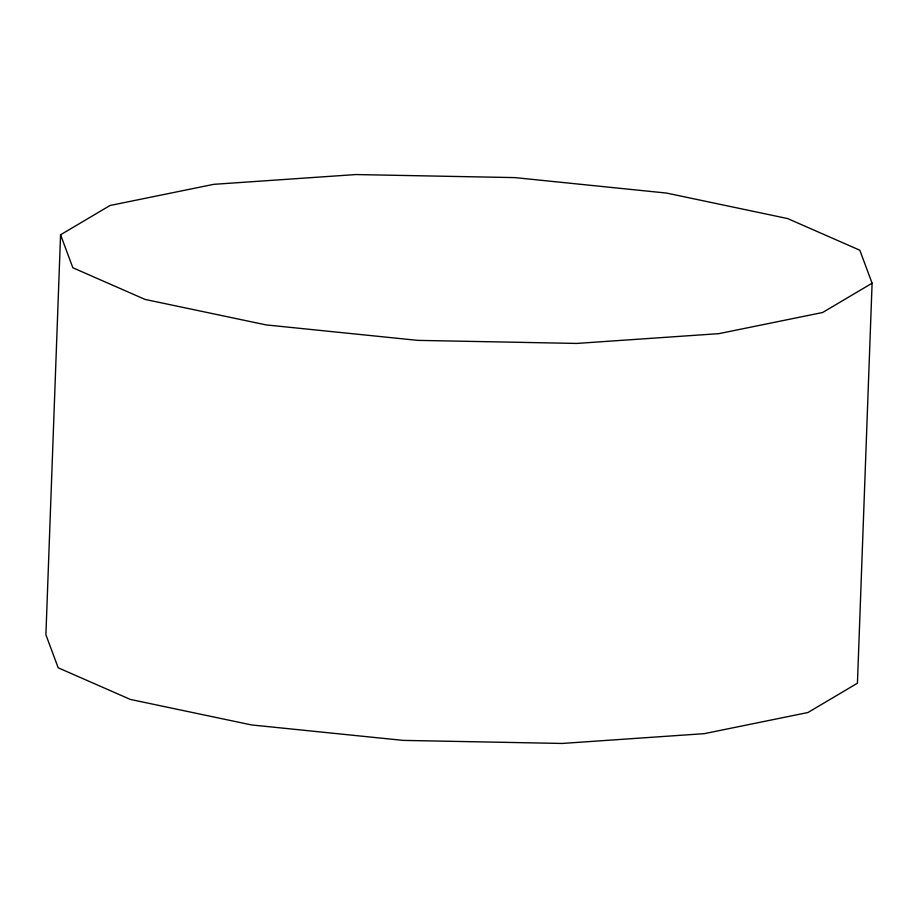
<?xml version="1.0" encoding="UTF-8"?>
<svg xmlns="http://www.w3.org/2000/svg" width="918" height="918" viewBox="0 0 918 918"><rect width="100%" height="100%" fill="white"/><g stroke="black" fill="none" stroke-linecap="round" stroke-linejoin="round"><path stroke-width="1.38" d="M60.565 234.79L45.9 634.797L58.19 667.788L130.379 699.436L251.486 724.933L403.071 740.39L562.045 743.454L704.221 733.666L807.943 712.517L857.435 683.21L872.1 283.203L859.81 250.212L787.621 218.564L666.514 193.067L514.929 177.61L355.954 174.546L213.779 184.334L110.057 205.483L60.565 234.79L72.855 267.769L145.055 299.417L266.151 324.915L417.736 340.371L576.711 343.435L718.886 333.647L822.62 312.499L872.1 283.203"/></g></svg>
